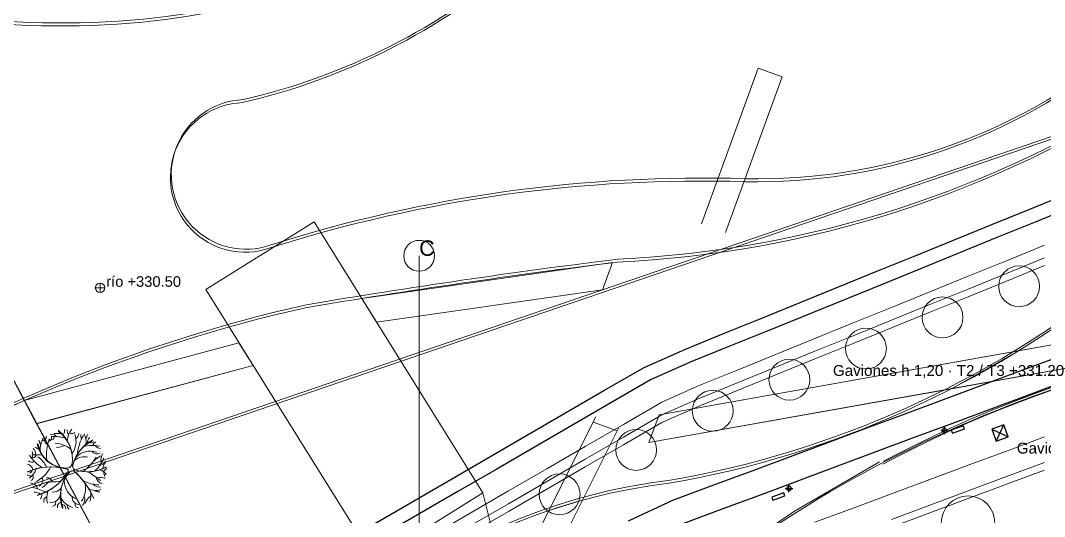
# Model space of a CAD drawing. Header units: metres. Extents: x -1097 to 1588, y -673 to 884.
# Drawn here: x 837.5 to 998, y 404.2 to 481.8 of the extents above; entities that cross this region are included whole.
import ezdxf

# ---------------------------------------------------------------- set-up
doc = ezdxf.new("R2010")
doc.units = ezdxf.units.M
doc.linetypes.add('DASHED', pattern=[1.524, 1.27, -0.254])
doc.layers.get('0').update_dxf_attribs({"lineweight": 0, "plot": 0})
for name, color, linetype, lineweight, plot in [('ARBOLES_PROY', 3, 'Continuous', 0, False), ('CORTES', 1, 'Continuous', 0, False), ('COTAS', 7, 'Continuous', 0, False), ('CRECIDA_Q100', 5, 'Continuous', 0, False), ('CRECIDA_Q2', 150, 'Continuous', 0, False), ('EXT. caminos', 252, 'Continuous', 0, False), ('EXTENSIONES', 252, 'Continuous', 0, False), ('HATCHS', 7, 'Continuous', 0, False), ('PERGOLADO', 7, 'Continuous', 0, False), ('REPLANTEO', 1, 'Continuous', 0, False), ('Solado', 7, 'Continuous', 0, False), ('TERRAZAS-GAVIONES', 8, 'Continuous', 0, False), ('TERRENO', 188, 'Continuous', 0, False), ('TEXTO', 7, 'Continuous', 0, False), ('VEGETACION', 85, 'Continuous', 0, False), ('VISTA LEJOS', 7, 'Continuous', 0, False)]:
    doc.layers.add(name, color=color, linetype=linetype, lineweight=lineweight, plot=plot)
doc.styles.add('ARIAL', font='arial.ttf')

# ---------------------------------------------------------------- blocks, each defined once
blk = doc.blocks.new('LUMINARIA')
for points in [[(-0.6, 0), (0.6, 0)], [(0.35, 0), (0.3197409101749103, 0.1423578250765301), (0.2341957122256004, 0.2601006889170879), (0.1081559480312316, 0.3328697807033037), (-0.03658496214367866, 0.3480826633788957), (-0.1749999999999999, 0.3031088913245535), (-0.2831559480312316, 0.2057248383023656), (-0.3423516602568319, 0.0727690917862159), (-0.3423516602568319, -0.07276909178621567), (-0.2831559480312316, -0.2057248383023655), (-0.1750000000000002, -0.3031088913245534), (-0.03658496214367898, -0.3480826633788957), (0.1081559480312315, -0.3328697807033038), (0.2341957122256002, -0.2601006889170881), (0.3197409101749102, -0.1423578250765303), (0.35, -8.572527594031472e-17)], [(0, -0.6), (0, 0.6)]]:
    blk.add_lwpolyline(points)
blk = doc.blocks.new('BANCO')
blk.add_lwpolyline([(-1, -0.25), (1, -0.25), (1, 0.25), (-1, 0.25), (-1, -0.25)])
blk = doc.blocks.new('POSTA')
for points in [[(-1, -1), (1, -1), (1, 1), (-1, 1), (-1, -1)], [(-1, -1), (1, 1)], [(-1, 1), (1, -1)]]:
    blk.add_lwpolyline(points)

msp = doc.modelspace()

# ---------------------------------------------------------------- linework, layer by layer
at = {"layer": ''}
for points in [[(826.263841285449, 357.4667249010147), (850.2638412854488, 376.0625151157485), (856.3038418039353, 380.742456054859), (862.6316665753775, 385.4795180384646), (868.9422225164567, 389.1353225775073), (874.9422225164567, 392.6112171641427), (904.9422225164567, 409.9906900973193), (910.9422225164567, 413.4665846839546), (928.9422225164567, 423.8942684438606), (935.23291483288, 427.5385656720014), (941.6218920501503, 430.3537494637216), (947.7044569321334, 432.8243439191733), (953.7044569321332, 435.2614024660733), (971.7044569321334, 442.5725781067732), (977.7044569321332, 445.0096366536732), (989.7044569321334, 449.8837537474732), (995.7044569321332, 452.3208122943732), (1001.692518078216, 454.7530215602767)], [(1002.524724672953, 452.7164917219354), (996.5323577107081, 450.2825335350188), (990.5323577107083, 447.8454749881188), (978.5323577107081, 442.9713578943188), (972.5323577107083, 440.5342993474188), (954.5323577107081, 433.2231237067189), (948.5323577107083, 430.7860651598189), (942.4795703271445, 428.3275656222052), (936.2308799751203, 425.5741966242778), (930.0450275105215, 421.9906347750405), (912.0450275105215, 411.5629510151345), (906.0450275105215, 408.0870564284991), (876.0450275105215, 390.7075834953225), (870.0450275105215, 387.2316889086871), (863.8464753514706, 383.6407699262502), (857.6368824648112, 378.992217309905), (851.6113083628279, 374.3234543130795), (827.611308362828, 355.7276640983458)], [(932.7742422122301, 403.4925635404435), (939.7576653330005, 406.7382611892344), (946.1647509613558, 409.1217116388605), (952.1647509613558, 411.3537253073632), (964.1647509613558, 415.8177526443685), (970.1647509613558, 418.0497663128712), (976.1647509613558, 420.2817799813739), (982.1647509613558, 422.5137936498766), (988.1647509613558, 424.7458073183792), (994.1647509613558, 426.9778209868819), (1000.157312864096, 429.2070676662593)], [(1001.554653640772, 425.459075259387), (995.5593869754082, 423.2288224021518), (989.5593869754082, 420.9968087336491), (983.5593869754082, 418.7647950651465), (977.5593869754082, 416.5327813966438), (971.5593869754082, 414.3007677281411), (965.5593869754082, 412.0687540596384), (953.5593869754082, 407.6047267226331), (947.5593869754082, 405.3727130541304), (941.300332484636, 403.0443305249125)]]:
    msp.add_lwpolyline(points, dxfattribs=at)
at = {"layer": 'ARBOLES_PROY'}
for centre, radius in [((994, 440.2321626419906), 3.2), ((982, 435.3580455481907), 3.2), ((970, 430.4839284543907), 3.2), ((958, 425.6098113605908), 3.2), ((946, 420.7356942667908), 3.2), ((934, 414.616011453041), 3.2), ((922, 407.6642222797704), 3.2), ((986, 403.2040475418689), 4.2)]:
    msp.add_circle(centre, radius, dxfattribs=at)
at = {"layer": 'CORTES'}
msp.add_lwpolyline([(900, 262), (900, 445)], dxfattribs=at)
msp.add_circle((900, 445), 2.42, dxfattribs=at)
at = {"layer": 'COTAS'}
for points in [[(849.2575, 440), (850.7425, 440)], [(850, 439.2575), (850, 440.7425)]]:
    msp.add_lwpolyline(points, dxfattribs=at)
msp.add_circle((850, 440), 0.7425, dxfattribs=at)
at = {"layer": 'CRECIDA_Q100'}
msp.add_lwpolyline([(962, 403.2759928678582), (968, 405.5080065363609), (974, 407.7400202048635), (980, 409.9720338733662), (986, 412.2040475418689), (992, 414.4360612103716), (998, 416.6680748788742)], dxfattribs=at)
at = {"layer": 'CRECIDA_Q2'}
msp.add_lwpolyline([(902, 401.2365385198644), (908, 404.7124331064997), (914, 408.1883276931351), (920, 411.6642222797704), (926, 415.1401168664057), (932, 418.616011453041), (938, 422.0919060396764), (944, 424.7356942667908), (950, 427.1727528136907), (956, 429.6098113605908), (962, 432.0468699074908), (968, 434.4839284543907), (974, 436.9209870012907), (980, 439.3580455481907), (986, 441.7951040950907), (992, 444.2321626419906), (998, 446.6692211888907)], dxfattribs=at)
at = {"layer": 'EXT. caminos'}
for points in [[(930.302, 443.927), (890.998, 438.324)], [(928.748, 439.665), (893.313, 434.614)], [(937.584, 420.115), (1007.343, 432.505)], [(838.137, 422.345), (871.771, 431.357)], [(840.07, 418.722), (873.985, 427.809)], [(935.999, 415.771), (1006.672, 428.324)]]:
    msp.add_lwpolyline(points, dxfattribs=at)
at = {"layer": 'EXTENSIONES'}
for points in [[(944.235, 450.022), (953.113, 474.365)], [(953.113, 474.365), (956.871, 472.995)], [(947.992, 448.652), (956.871, 472.995)], [(909.9975427509949, 407.8786416190338), (911.0788968247953, 403.526376758305), (912.305178896917, 399.2597516416032), (913.8213169656809, 395.1644060129549), (915.772239029408, 391.3259796163871), (918.0389497949959, 388.0687940226827), (920.674409450384, 385.0295067019037), (923.5557016989726, 382.1354848964081), (926.5599102441613, 379.3140958485543)]]:
    msp.add_lwpolyline(points, dxfattribs=at)
at = {"layer": 'EXTENSIONES', "color": 253}
msp.add_lwpolyline([(893.0303681644918, 397.2902051645288), (909.9975427509953, 407.8786416190342), (883.5264516147313, 450.2965780852937), (866.5592770282278, 439.7081416307882)], close=True, dxfattribs=at)
at = {"layer": 'EXTENSIONES'}
for points in [[(866.5592770282278, 439.7081416307882), (893.0303681644918, 397.2902051645288), (909.9975427509953, 407.8786416190342), (883.5264516147313, 450.2965780852937)], [(821.1183945489485, 428.757908831563), (831.7377647024709, 434.3461981532142), (859.9697699623474, 381.4032677563597), (849.3503998088255, 375.8149784347066)]]:
    msp.add_lwpolyline(points, close=True, dxfattribs=at)
at = {"layer": 'HATCHS', "color": 251}
for points in [[(838.1373894924034, 422.34510624704), (831.7377647024709, 434.3461981532142), (821.1183945489483, 428.757908831563), (827.2719310286923, 417.2183015474635)], [(838.1373894924035, 422.34510624704), (827.2719310286924, 417.2183015474635), (849.3503998088254, 375.8149784347066), (859.9697699623473, 381.4032677563597)], [(931.0298713471076, 417.5833418608669), (927.247442819777, 418.9629626978182), (920.3254274072655, 405.1277565107154), (925.6059676892125, 406.7438271590723)]]:
    msp.add_lwpolyline(points, close=True, dxfattribs=at)
at = {"layer": 'HATCHS'}
for points in [[(914.262, 393.008), (927.67, 419.808)], [(916.572, 388.691), (931.248, 418.018)]]:
    msp.add_lwpolyline(points, dxfattribs=at)
at = {"layer": 'PERGOLADO'}
for points in [[(958.806, 405.026), (972.131, 412.736)], [(948.148, 397.779), (958.806, 405.026)]]:
    msp.add_lwpolyline(points, dxfattribs=at)
at = {"layer": 'REPLANTEO', "linetype": 'DASHED'}
msp.add_lwpolyline([(900, 262), (900, 445)], dxfattribs=at)
at = {"layer": 'Solado'}
for points in [[(928.7479238124333, 439.6651031930484), (930.3024745270088, 443.9271270857749), (890.9976848649369, 438.3244876376244), (893.3131611759222, 434.6141106628744)], [(1006.672240327722, 428.3237047387516), (1007.342824302843, 432.5054211823295), (993.9140030724809, 430.1201983110174), (983.4035951122835, 424.1907355227464)], [(873.9848065502204, 427.8092879767834), (871.7707550066403, 431.3571393753206), (838.1373894924033, 422.34510624704), (840.0695690607164, 418.7217274803603)], [(983.4035951122834, 424.1907355227464), (993.9140030724808, 430.1201983110174), (937.5837084152515, 420.1148296446751), (935.9992428320695, 415.7707898462892)]]:
    msp.add_lwpolyline(points, close=True, dxfattribs=at)
at = {"layer": 'TERRAZAS-GAVIONES'}
for points in [[(902, 401.2365385198644), (908, 404.7124331064997), (914, 408.1883276931351), (920, 411.6642222797704), (926, 415.1401168664057), (932, 418.616011453041), (938, 422.0919060396764), (944, 424.7356942667908), (950, 427.1727528136907), (956, 429.6098113605908), (962, 432.0468699074908), (968, 434.4839284543907), (974, 436.9209870012907), (980, 439.3580455481907), (986, 441.7951040950907), (992, 444.2321626419906), (998, 446.6692211888907)], [(908, 402.7124331064997), (914, 406.1883276931351), (920, 409.6642222797704), (926, 413.1401168664057), (932, 416.616011453041), (938, 420.0919060396764), (944, 422.7356942667908), (950, 425.1727528136907), (956, 427.6098113605908), (962, 430.0468699074908), (968, 432.4839284543907), (974, 434.9209870012907), (980, 437.3580455481907), (986, 439.7951040950907), (992, 442.2321626419906), (998, 444.6692211888907)], [(908, 402.7124331064997), (914, 406.1883276931351), (920, 409.6642222797704), (926, 413.1401168664057), (932, 416.616011453041), (938, 420.0919060396764), (944, 422.7356942667908), (950, 425.1727528136907), (956, 427.6098113605908), (962, 430.0468699074908), (968, 432.4839284543907), (974, 434.9209870012907), (980, 437.3580455481907), (986, 439.7951040950907), (992, 442.2321626419906), (998, 444.6692211888907)], [(998, 444.6692211888907), (992, 442.2321626419906), (986, 439.7951040950907), (980, 437.3580455481907), (974, 434.9209870012907), (968, 432.4839284543907), (962, 430.0468699074908), (956, 427.6098113605908), (950, 425.1727528136907), (944, 422.7356942667908), (938, 420.0919060396764), (932, 416.616011453041), (926, 413.1401168664057), (920, 409.6642222797704), (914, 406.1883276931351), (908, 402.7124331064997)], [(908, 402.7124331064997), (914, 406.1883276931351), (920, 409.6642222797704), (926, 413.1401168664057), (932, 416.616011453041), (938, 420.0919060396764), (944, 422.7356942667908), (950, 425.1727528136907), (956, 427.6098113605908), (962, 430.0468699074908), (968, 432.4839284543907), (974, 434.9209870012907), (980, 437.3580455481907), (986, 439.7951040950907), (992, 442.2321626419906), (998, 444.6692211888907)], [(908, 401.5124331064997), (914, 404.9883276931351), (920, 408.4642222797704), (926, 411.9401168664057), (932, 415.4160114530411), (938, 418.8919060396764), (944, 421.5356942667908), (950, 423.9727528136908), (956, 426.4098113605908), (962, 428.8468699074908), (968, 431.2839284543907), (974, 433.7209870012907), (980, 436.1580455481907), (986, 438.5951040950907), (992, 441.0321626419906), (998, 443.4692211888907)], [(974, 403.7400202048635), (980, 405.9720338733662), (986, 408.2040475418689), (992, 410.4360612103716), (998, 412.6680748788742)], [(974, 403.7400202048635), (980, 405.9720338733662), (986, 408.2040475418689), (992, 410.4360612103716), (998, 412.6680748788742)], [(998, 412.6680748788742), (992, 410.4360612103716), (986, 408.2040475418689), (980, 405.9720338733662), (974, 403.7400202048635)], [(974, 403.7400202048635), (980, 405.9720338733662), (986, 408.2040475418689), (992, 410.4360612103716), (998, 412.6680748788742)], [(974, 402.5400202048635), (980, 404.7720338733662), (986, 407.0040475418689), (992, 409.2360612103716), (998, 411.4680748788742)]]:
    msp.add_lwpolyline(points, dxfattribs=at)
at = {"layer": 'TERRENO'}
for points in [[(819.4173944652639, 306.0824991534843, 0.154145749081641), (865.1954434574209, 354.783813133408, -0.2647455603249668), (939.1940075563825, 409.3954420383467, 0.1261837899645528), (1009.140622040685, 440.8325099819718, 0.02335148053517192), (1019.703277134765, 446.1858350872441, -0.2014991702789409), (1077.435920159761, 445.7222695486067, 0.2740252699543184), (1159.999120792802, 467.7686926531984, -0.09763304246837376), (1218.300445042979, 522.4251931882842, -0.02575816305017804), (1250.439673847016, 542.7398569048761, -0.1217905708332365), (1294.226238955241, 555.8182018618478, 0.2239233830435941), (1324.518302147705, 579.8081507529511, -0.189715301491856), (1348.574504837822, 596.1664709966077, 0.1860199776540887), (1376.088217484262, 613.1799086439802, -0.2246978064114365), (1469.117210762072, 654.6912322664081, 0.1855076572382123), (1499.566936122682, 666.6149814636825, -0.2106515916824161), (1535.207277791072, 677.617760832925)], [(1382.227261298764, 608.656947321762, -0.123503559882445), (1354.256718392912, 590.5651111188723, 0.1315022825123378), (1323.12227740461, 568.1379470327316, -0.1889323355039544), (1285.87195956191, 542.0416527395515, 0.1407426997788252), (1182.727880509067, 483.9341400540812, -0.02393353358099473), (1147.596820712518, 451.617240668778, -0.1723374534009138), (1062.842610335406, 434.7449589525728, 0.171155758552649), (940.598184358757, 391.6364507400809, -0.06604700818963342), (912.9167043687512, 375.3796656470637, -0.06604700818963342)], [(980.587474978026, 396.39527572183, -0.124744037278057), (1072.474516444337, 408.6660239003046, 0.1835187797540401)]]:
    msp.add_lwpolyline(points, format="xyb", dxfattribs=at)
at = {"layer": 'TEXTO', "color": 141}
msp.add_lwpolyline([(546.7342416378297, 308.9289862537204), (1267.067383030858, 554.7610051925673)], dxfattribs=at)
at = {"layer": 'VEGETACION'}
for centre, radius, start, end in [((843.1215555856927, 410.6121376593348), 6.57104099219449, 82.33941060128771, 92.54676717566647), ((839.821811185611, 413.0940654918643), 5.861950461036573, -7.012614498380136, 51.76086013125982), ((839.8781672804764, 413.0796070072045), 5.803330956426206, -7.012614498380136, 51.76086013125982), ((839.9345233753415, 413.0651485225442), 5.744711451815839, -7.012614498380136, 51.76086013125982), ((839.990879470207, 413.0506900378844), 5.686091947205473, -7.012614498380136, 51.76086013125982), ((842.602996457606, 417.8591724411724), 1.868986462338605, -30.31085690422181, -0.1368500609580201), ((845.6989561169963, 417.6000482874867), 0.8390816444878585, 169.6778128699792, -136.2887242839609), ((847.8715375338088, 415.9347751528774), 2.999571920298101, 140.2030289726335, 178.194729680346), ((845.6443819267402, 417.7553085429256), 0.5795058379921904, -125.0678519010499, -46.7584867688692), ((845.3406394786405, 417.4343563808745), 1.381943546084158, -52.21384656240177, -10.74587946561007), ((844.777911809037, 416.4821693569399), 4.729910602374029, -169.3991463310454, -90.6111253425485), ((844.7847068976681, 416.4338298336295), 4.682611496350288, -169.3991463310454, -90.6111253425485), ((841.3099567629067, 416.0677600545498), 0.8552837420715748, 175.5862968963218, -134.2924008186347), ((844.4420787936535, 414.5732198404114), 3.844778072219288, 149.9473411765011, -176.8253543677851), ((840.7514295632598, 416.842956245737), 0.8776944455144652, -80.57324563512667, -5.459848507805621), ((842.198698644679, 416.2715486669647), 0.9387178254049066, 178.8708764718985, -119.6274452135156), ((849.4759923504253, 413.8387433935179), 7.858783073241309, 161.4244088421517, -173.9045462996845), ((842.2821040702493, 416.7285364592474), 0.5478805034579286, -126.8375804299298, -2.222469416348444), ((841.835570367741, 416.5259044139782), 0.5613438739047348, -77.85985154751933, 7.891857316854505), ((842.503886368706, 416.3033902445347), 0.7750755581930798, 26.98898712278016, 112.353613193062), ((842.8253032561471, 411.9762966993283), 4.754301969437205, 68.32230407673701, 95.67586668670884), ((842.7817826798255, 411.5754517921471), 4.093319703038913, 49.18190325639829, 87.28655345380909), ((843.102784074083, 415.9344595564141), 3.132773095698735, -37.03996481172785, 20.27839383761362), ((851.425056780929, 410.8515736769652), 5.84603055337745, 117.2325430106117, 165.0826834235564), ((851.4865788026691, 410.8433608589355), 5.906298909597837, 117.2325430106117, 165.0826834235564), ((851.5481008244092, 410.8351480409053), 5.966567265818222, 117.2325430106117, 165.0826834235564), ((851.6096228461495, 410.826935222876), 6.026835622038608, 117.2325430106117, 165.0826834235564), ((852.7201268071415, 413.5814992391859), 6.258129164607166, 148.3668297074886, 175.7308561606463), ((848.3369307802594, 416.8898336913219), 1.352896546411607, 174.469404714932, -156.1223746469203), ((845.6461955056889, 415.9865133333417), 2.176352694861443, -14.12064884450807, 31.5271274370526), ((846.9724339751231, 417.0328136923692), 1.039915368625865, -37.8756763356098, -0.6937670059543355), ((848.9644828095823, 415.8290994234242), 0.9304439044640752, 129.1335187865039, -169.7906163788246), ((848.5557985423948, 416.5259295181957), 0.8096016968509279, -119.4079084030323, -53.7771778014245), ((849.9727423022907, 414.8550386176482), 1.205763693482286, 122.4261503607957, 158.3905720886862), ((838.1961339682962, 413.907099161119), 1.251106755854584, -25.45631846308246, 21.23768929572923), ((838.9361383814535, 414.1255980369012), 0.9306860778948763, -14.60647704510384, 49.1597860957049), ((837.2703869095631, 409.5217928052032), 6.053833517248493, 60.24650066170391, 65.67794994421088), ((844.7915019862991, 416.3854903103186), 4.635312390326549, -169.3991463310454, -90.6111253425485), ((844.7982970749306, 416.3371507870077), 4.588013284302807, -169.3991463310454, -90.6111253425485), ((840.9367794541378, 426.0505878666033), 11.32923767540024, -78.88119328087416, -71.62327340198657), ((848.4831732503055, 411.3108432879997), 3.118580831473869, 70.80163007598318, 137.4058760270319), ((848.8450490214908, 410.3216047721037), 4.996140607110179, 77.26202870482697, 107.3481874125351), ((849.5114298697893, 414.9212541197592), 0.9222504448729131, -146.5165892893656, -56.55934506102531), ((850.1704037363547, 415.9521580649887), 1.128261627798825, -141.314193397923, -95.81177757472167), ((851.8129322781676, 413.0319809166133), 1.693470970736153, 143.1596393561371, -166.5877174327001), ((838.3578020614331, 411.2627800032394), 1.148890110383841, 14.16373674199541, 76.17616689182577), ((839.347609793272, 413.5712734173915), 0.8802194613427082, -130.2988393876965, -61.78586598604262), ((844.0756557701395, 416.9793494518533), 6.029553644395514, -148.0270584517028, -121.8353756846297), ((839.2994606989314, 414.1737352408165), 0.8271437701150521, -103.4701071113264, -23.89102262132062), ((839.8914921458347, 406.5079654157428), 7.352573824990912, 81.86691457059841, 94.41277875642416), ((838.3343708929376, 410.4894061732568), 3.583909053096224, 23.33462073285148, 57.91194436282279), ((844.777029724556, 412.6583245027839), 0.9071518803329852, -93.13220841914698, -17.9738809530935), ((844.7838336340315, 412.6482234280145), 0.8980803615296551, -93.13220841914698, -17.9738809530935), ((844.7906375435075, 412.6381223532451), 0.8890088427263253, -93.13220841914698, -17.9738809530935), ((844.7974414529835, 412.6280212784757), 0.8799373239229956, -93.13220841914698, -17.9738809530935), ((846.3667109195733, 412.0609607109325), 0.6604691245024702, 153.4198431288424, -121.2712349536253), ((846.3760850458355, 412.0652158004693), 0.6672780845488876, 153.4198431288424, -121.2712349536253), ((846.3854591720979, 412.0694708900062), 0.6740870445953047, 153.4198431288424, -121.2712349536253), ((846.3948332983595, 412.0737259795426), 0.680896004641722, 153.4198431288424, -121.2712349536253), ((847.493513280449, 411.3658185945444), 2.189326797135986, 74.31840848817224, 131.5501449664191), ((841.4185044640112, 418.597298735235), 9.483834029653027, -50.96163075950001, -32.70067150725719), ((858.516179873547, 402.0140133446628), 14.41250851845299, 125.943828962291, 130.9474069887777), ((845.821917821851, 415.200463399359), 5.120322610441557, -49.01402530977629, -20.95396892087424), ((849.8123606136417, 413.2850925392361), 1.134422394756422, -79.47100242904878, -22.6737836173276), ((852.2896227556405, 411.5508394966953), 1.834577056951716, 139.4515910410758, 176.9573670441366), ((842.2420939168627, 403.080886759323), 8.880981605187415, 74.72724985562495, 114.2407334970782), ((842.2742471844156, 403.1665600619883), 8.79217178913554, 74.72724985562495, 114.2407334970782), ((842.3064004519681, 403.2522333646536), 8.703361973083664, 74.72724985562495, 114.2407334970782), ((842.3385537195213, 403.337906667319), 8.614552157031792, 74.72724985562495, 114.2407334970782), ((838.9071324268742, 411.3601371871234), 0.3903178681107008, -87.47940647256469, 11.74599164536744), ((835.7686138742132, 413.7219434700135), 4.762323891364549, -47.90983646291869, -25.81356407909651), ((837.1062729836435, 414.7422193041341), 5.868552756387808, -63.07438393016402, -28.86718669264549), ((838.0535411821497, 415.1496778710368), 7.949529604351472, -74.8679050072751, -30.40237617901142), ((838.1275799770494, 415.1146632625853), 7.870034308307957, -74.8679050072751, -30.40237617901142), ((838.2016187719496, 415.0796486541333), 7.790539012264442, -74.8679050072751, -30.40237617901142), ((838.2756575668493, 415.0446340456817), 7.711043716220928, -74.8679050072751, -30.40237617901142), ((849.2858190269302, 407.4178625747929), 5.508956115785486, 138.4124494376761, -158.9787914034389), ((849.2475350433826, 407.4601661193035), 5.453866554627631, 138.4124494376761, -158.9787914034389), ((849.2092510598345, 407.5024696638145), 5.398776993469778, 138.4124494376761, -158.9787914034389), ((849.1709670762871, 407.5447732083251), 5.343687432311922, 138.4124494376761, -158.9787914034389), ((844.7090901994378, 411.3643753585477), 0.3112116395672595, -49.80285679566533, 114.2093084042626), ((844.7165735041647, 411.3672137752208), 0.3080995231715869, -49.80285679566533, 114.2093084042626), ((844.7240568088923, 411.3700521918938), 0.3049874067759143, -49.80285679566533, 114.2093084042626), ((844.7315401136191, 411.3728906085669), 0.3018752903802417, -49.80285679566533, 114.2093084042626), ((845.6894475410808, 410.7072063233143), 0.6399193817245918, 64.15714928806825, 144.9717143012287), ((845.6871272723914, 410.7166164303401), 0.633520187907346, 64.15714928806825, 144.9717143012287), ((845.684807003702, 410.7260265373654), 0.6271209940901, 64.15714928806825, 144.9717143012287), ((845.6824867350128, 410.7354366443913), 0.6207218002728541, 64.15714928806825, 144.9717143012287), ((837.485797114411, 402.0841075013361), 12.51072357539597, 23.86454097058816, 47.40586810677793), ((837.4036154282484, 401.9855084340727), 12.63970010710109, 23.86454097058816, 47.40586810677793), ((837.3214337420862, 401.8869093668102), 12.7686766388062, 23.86454097058816, 47.40586810677793), ((837.2392520559242, 401.7883102995468), 12.89765317051132, 23.86454097058816, 47.40586810677793), ((847.9530608646583, 417.3877874883372), 6.199169578178005, -108.131673194503, -62.25850464664437), ((847.9787891140654, 417.4469583178468), 6.263078542901491, -108.131673194503, -62.25850464664437), ((848.0045173634728, 417.5061291473569), 6.326987507624976, -108.131673194503, -62.25850464664437), ((848.03024561288, 417.565299976867), 6.390896472348461, -108.131673194503, -62.25850464664437), ((813.7751627669425, 360.0736786696336), 61.59491063410696, 53.87006946194361, 56.0676706096862), ((849.6205418131715, 410.0231794850731), 1.512677526399203, 26.97871704329402, 76.13004700562455), ((858.0817312718377, 403.5239229890037), 10.78970804408783, 130.7292967007054, 134.4144238589496), ((851.905595707891, 411.0745077390973), 1.306144143329711, 175.4193886483073, -146.0111680101592), ((838.6058976984763, 409.6602696627444), 0.9970459209850114, 52.25183843409651, 90.57930373330538), ((839.0380681751839, 408.2359781275966), 1.222137359772505, 10.8837449553323, 88.48923344998434), ((838.9287835997374, 410.3789270201985), 0.6101656568028324, -65.70950688737666, 27.14006354582068), ((839.9476125217818, 409.8754705606309), 1.068661329874785, -61.51977471842417, 22.95033137687), ((838.9583341184339, 411.9523360487158), 3.780684014566583, -58.53650118260619, -40.2440314901887), ((844.7605410546062, 381.1014207885553), 28.58053604872251, 91.89585348227884, 97.18238584682148), ((841.7259489994033, 409.4718256874737), 0.7803700669463924, 6.635644059498662, 100.1338547382676), ((847.5120877484621, 409.8453923081458), 3.150491195218762, -178.6400951530588, -113.4099583559176), ((844.0221781712671, 408.6831227489877), 3.722453633858129, -34.23069736833551, 10.37313148334972), ((850.0268868073017, 414.8114388228234), 5.671194058394049, -117.2714592451029, -92.28606502607893), ((849.819841240892, 409.8407235556954), 1.045131831417069, -148.9221725722141, -74.86875856542193), ((850.7487821075695, 410.6042401861266), 1.37438817745945, -169.0992629249176, -108.5458138478318), ((850.0390642967177, 408.5155390596281), 1.784107014690945, 65.24593923799509, 104.8544575051045), ((837.7188479376902, 400.5084290554748), 8.396396645156937, 63.11546226133014, 78.20424823573738), ((839.6820561185443, 406.2618739478296), 1.735487593376809, 55.05213878550046, 89.71285355920976), ((839.5893506521949, 407.6781146697556), 1.305848685062888, -33.6651915941469, 0.276103008114073), ((844.8583223720416, 407.1275707020329), 3.202428212329494, 162.2918158444296, -164.5826587525284), ((842.3494514738359, 407.8702998147885), 1.465859446075231, -101.2643378810004, -1.150255214794724), ((842.5892309291035, 409.6456815733529), 1.650696625987008, -93.06078319797848, -33.79545036441719), ((849.3113825469961, 410.3401647597459), 2.092035044204511, -122.2590584020116, -66.9897323884796), ((842.5922883039307, 407.762640492763), 5.974343739307076, -11.32784126467946, 2.75208168878564), ((849.8246235662486, 409.1235665593952), 1.080982262336841, -121.9118418411686, -83.51775587325524), ((841.8485355308292, 406.6458685179907), 0.6602371544090393, 109.7765887958421, -161.1616149252623), ((842.5388624183898, 406.3190704741899), 0.513466763732659, -86.06631195622089, 31.73430566427445), ((843.9921573757886, 405.7207227278116), 0.6746233606077957, 102.0331585660328, -164.9928845940447), ((846.4526211707434, 408.3687342076389), 2.858394616082458, -157.3326277501084, -104.2420196285314), ((843.9592941006479, 405.3715804289525), 0.6960120063557226, -2.813642915461284, 89.85898548232893), ((845.6516252912991, 405.9951080882727), 0.8178868507032955, 174.9157005165651, -126.4729909202729), ((846.746312703796, 407.1795796147865), 1.115192331718756, 172.8015844110041, -94.34358390224992), ((846.5357232789972, 406.0506949412973), 0.4556117743868812, 157.6351693791765, -83.30310436271084), ((846.1888856849484, 406.8646427564961), 1.423482463223005, -42.05542754702142, 18.62734947045393), ((849.8604049557703, 405.4426113374641), 2.347022751271208, 124.7311648853251, 160.5519715301145)]:
    msp.add_arc(centre, radius, start, end, dxfattribs=at)
at = {"layer": 'VISTA LEJOS'}
for points in [[(820.4194677623474, 306.6504540133707, 0.1514904020054806), (865.1954434574211, 354.783813133408, -0.2647455603249668), (939.1940075563828, 409.3954420383467, 0.1261837899645528), (1009.140622040685, 440.8325099819718, 0.02335148053517192), (1019.703277134765, 446.1858350872441, -0.2014991702789409), (1077.435920159761, 445.7222695486067, 0.2740252699543184), (1159.999120792803, 467.7686926531984, -0.09763304246837376), (1218.300445042979, 522.4251931882842, -0.02575816305017804), (1250.439673847016, 542.7398569048761, -0.1217905708332365), (1294.226238955241, 555.8182018618478, 0.2239233830435941), (1324.518302147705, 579.8081507529511, -0.189715301491856), (1348.574504837822, 596.1664709966077, 0.1860199776540887), (1376.088217484262, 613.1799086439802, -0.2246978064114365), (1469.117210762073, 654.6912322664081, 0.1855076572382123), (1499.566936122682, 666.6149814636825, -0.2106515916824161), (1535.207277791072, 677.617760832925)], [(820.5702380799659, 307.1201314380769, 0.1514904020054806), (865.3462137750396, 355.2534905581142, -0.2647455603249668), (939.3447778740012, 409.8651194630529, 0.1261837899645528), (1009.291392358304, 441.3021874066781, 0.02335148053517192), (1019.854047452384, 446.6555125119498, -0.2014991702789409), (1077.586690477379, 446.191946973313, 0.2740252699543184), (1160.149891110421, 468.2383700779051, -0.09763304246837376), (1218.451215360597, 522.89487061299, -0.02575816305017804), (1250.590444164634, 543.2095343295819, -0.1217905708332365), (1294.377009272859, 556.287879286554, 0.2239233830435941), (1324.669072465323, 580.2778281776568, -0.189715301491856), (1348.725275155441, 596.6361484213139, 0.1860199776540887), (1376.23898780188, 613.649586068686, -0.2246978064114365), (1469.267981079691, 655.1609096911138, 0.1855076572382123), (1499.7177064403, 667.0846588883892, -0.2106515916824161), (1535.35804810869, 678.0874382576312)], [(1382.227261298765, 608.656947321762, -0.123503559882445), (1354.256718392912, 590.5651111188723, 0.1315022825123378), (1323.12227740461, 568.1379470327316, -0.1889323355039544), (1285.871959561911, 542.0416527395515, 0.1407426997788252), (1182.727880509068, 483.9341400540812, -0.02393353358099473), (1147.596820712518, 451.617240668778, -0.1723374534009138), (1062.842610335406, 434.7449589525728, 0.1229326523904427), (972.6252323388317, 412.3872195784603, 0.1092520949236834)], [(1382.378031616383, 609.1266247464682, -0.123503559882445), (1354.407488710531, 591.034788543579, 0.1315022825123378), (1323.273047722228, 568.6076244574379, -0.1889323355039544), (1286.022729879529, 542.5113301642582, 0.1407426997788252), (1182.878650826686, 484.403817478787, -0.02393353358099473), (1147.747591030136, 452.0869180934842, -0.1723374534009138), (1062.993380653024, 435.214636377279, 0.1229326523904427), (972.7760026564501, 412.8568970031661, 0.1092520949236834)], [(806.655419278387, 405.5376411225094, -0.08602497752655446), (882.1833165729977, 436.8804897931783), (882.1833165813796, 436.8804897950409, -0.0105456306691582), (930.9972276952676, 444.0139446906193, 0.1337336085015917), (1015.345326369125, 471.16393555658, -0.2270032056045967), (1093.46072522128, 481.8374588829844, 0.2770878085747575), (1185.723768004645, 508.6805909485935, -0.1379877893302887), (1265.743139503952, 554.3966630273877, 0.1395079484555171), (1332.373601046819, 594.4166418048932)], [(806.6554192783872, 405.5376411225094, -0.08602497752655446), (882.1833165729979, 436.8804897931783), (882.1833165813798, 436.8804897950409, -0.0105456306691582), (930.9972276952678, 444.0139446906193, 0.1337336085015917), (1015.345326369126, 471.16393555658, -0.2270032056045967), (1093.46072522128, 481.8374588829844, 0.2770878085747575), (1185.723768004645, 508.6805909485935, -0.1379877893302887), (1265.743139503952, 554.3966630273877, 0.1395079484555171), (1332.373601046819, 594.4166418048932)], [(806.8061895960057, 406.0073185472161, -0.08602497752655446), (882.3340868906164, 437.3501672178841), (882.3340868989983, 437.3501672197472, -0.0105456306691582), (931.1479980128863, 444.483622115325, 0.1337336085015917), (1015.496096686744, 471.6336129812862, -0.2270032056045967), (1093.611495538898, 482.3071363076911, 0.2770878085747575), (1185.874538322263, 509.1502683733002, -0.1379877893302887), (1265.89390982157, 554.8663404520939, 0.1395079484555171), (1332.524371364438, 594.8863192295989)], [(1045.794504967947, 508.8365661320655, -0.08371972921088056), (991.8730663456581, 503.1878325897648, -0.02384165326606438), (975.7176722171343, 507.0170391365333, 0.2584890354639628), (915.7003839597664, 490.9775323165028, -0.1211161258050603), (872.3238553781621, 468.9811455752148, 1.166485609442444), (876.6481393291242, 446.2324746190949, -0.08488126101875386), (951.0256747691519, 456.6039046463935, 0.1784174905686292), (1009.649625966754, 476.8180211731611, -0.1539247597117106), (1065.002094536517, 492.1871582367836, 0.483560050778572), (1083.681612330917, 508.1128762872337, 0.2699304058544245), (1045.794504967947, 508.8365661320655, 1.059328905927439)], [(1045.794504967947, 508.8365661320655, -0.08371972921088056), (991.8730663456583, 503.1878325897648, -0.02384165326606438), (975.7176722171346, 507.0170391365333, 0.2584890354639628), (915.7003839597667, 490.9775323165028, -0.1211161258050603), (872.3238553781623, 468.9811455752148, 1.166485609442444), (876.6481393291244, 446.2324746190949, -0.08488126101875386), (951.0256747691521, 456.6039046463935, 0.1784174905686292), (1009.649625966754, 476.8180211731611, -0.1539247597117106), (1065.002094536517, 492.1871582367836, 0.483560050778572), (1083.681612330917, 508.1128762872337, 0.2699304058544245), (1045.794504967947, 508.8365661320655, 1.059328905927439)], [(1045.945275285565, 509.3062435567722, -0.08371972921088056), (992.0238366632768, 503.657510014471, -0.02384165326606438), (975.8684425347531, 507.4867165612391, 0.2584890354639628), (915.8511542773851, 491.447209741209, -0.1211161258050603), (872.4746256957808, 469.450822999921, 1.166485609442444), (876.7989096467429, 446.7021520438011, -0.08488126101875386), (951.1764450867706, 457.0735820711002, 0.1784174905686292), (1009.800396284372, 477.2876985978669, -0.1539247597117106), (1065.152864854135, 492.6568356614898, 0.483560050778572), (1083.832382648536, 508.5825537119399, 0.2699304058544245), (1045.945275285565, 509.3062435567722, 1.059328905927439)], [(825.0928411365533, 482.673545075801, 0.05588813152907197), (856.7860291910404, 482.0432786077599, 0.09997096478216809), (911.5543508532503, 499.2935046611692, -0.04827564427350475), (941.9223376999655, 512.202934109826)], [(824.9420708189346, 482.2038676510944, 0.05588813152907197), (856.6352588734217, 481.5736011830537, 0.09997096478216809), (911.4035805356316, 498.823827236463, -0.04827564427350475), (941.7715673823468, 511.7332566851197)], [(824.9420708189348, 482.2038676510944, 0.05588813152907197), (856.6352588734219, 481.5736011830537, 0.09997096478216809), (911.4035805356318, 498.823827236463, -0.04827564427350475), (941.771567382347, 511.7332566851197)], [(980.5874749780262, 396.39527572183, -0.124744037278057), (1072.474516444337, 408.6660239003046, 0.1835187797540401)], [(980.7382452956447, 396.8649531465362, -0.124744037278057), (1072.625286761955, 409.1357013250108, 0.1835187797540401)]]:
    msp.add_lwpolyline(points, format="xyb", dxfattribs=at)
for points in [[(546.8850119554484, 309.3986636784271), (1267.218153348476, 555.230682617273)], [(546.7342416378299, 308.9289862537204), (1267.067383030858, 554.7610051925673)]]:
    msp.add_lwpolyline(points, dxfattribs=at)

# ---------------------------------------------------------------- block references
at = {"layer": ''}
for p in [(982.3096070920122, 417.6597031475616), (957.9411162912669, 408.5945690562207)]:
    msp.add_blockref('LUMINARIA', p, dxfattribs=at)
for name, p, rotation in [('BANCO', (984.3933017864852, 417.7946713668783), 20.40531569877428), ('POSTA', (990.9930448734171, 417.262326378646), 20.40531569877733), ('BANCO', (956.2758124010097, 407.334901261485), 20.40531569877428)]:
    msp.add_blockref(name, p, dxfattribs=dict(at, rotation=rotation))

# ---------------------------------------------------------------- texts
at = {"layer": 'CORTES', "style": 'ARIAL'}
msp.add_text('C', height=2.42, dxfattribs=at).set_placement((900, 445))
at = {"layer": 'COTAS', "style": 'ARIAL'}
for s, height, p in [('río +330.50', 1.65, (850.96525, 440.1485)), ('Gaviones h 1,20 · T2 / T3 +331.20', 1.7, (964.8264621349796, 426.1949121914143)), ('Gaviones h 1,40 · T1 +333.80 / T2 +332.40', 1.7, (993.6394760802857, 414.0459500471017))]:
    msp.add_text(s, height=height, dxfattribs=at).set_placement(p)

doc.saveas('drawing.dxf')
